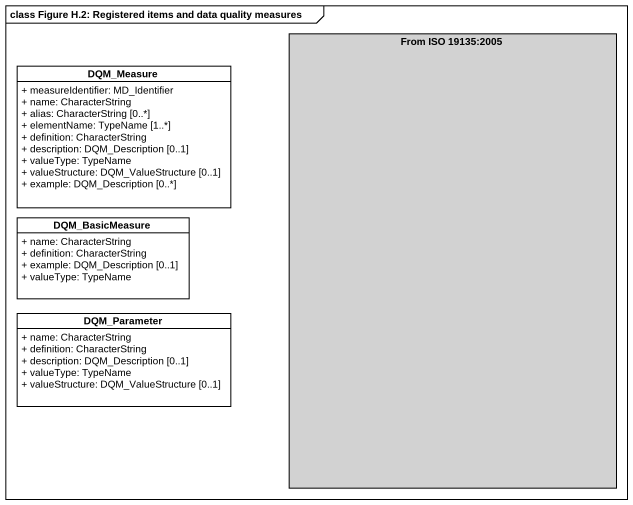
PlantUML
@startuml
mainframe class Figure H.2: Registered items and data quality measures
allowmixing
hide circle
hide empty members
skinparam classAttributeIconSize 0
rectangle "From ISO 19135:2005" as From_ISO_19135_2005 #D2D2D2
class DQM_Measure {
  + measureIdentifier: MD_Identifier
  + name: CharacterString
  + alias: CharacterString [0..*]
  + elementName: TypeName [1..*]
  + definition: CharacterString
  + description: DQM_Description [0..1]
  + valueType: TypeName
  + valueStructure: DQM_ValueStructure [0..1]
  + example: DQM_Description [0..*]
}
class DQM_BasicMeasure {
  + name: CharacterString
  + definition: CharacterString
  + example: DQM_Description [0..1]
  + valueType: TypeName
}
class DQM_Parameter {
  + name: CharacterString
  + definition: CharacterString
  + description: DQM_Description [0..1]
  + valueType: TypeName
  + valueStructure: DQM_ValueStructure [0..1]
}
@enduml
